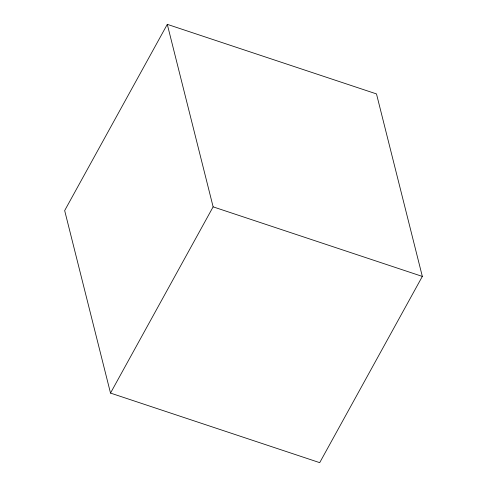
<?xml version="1.0" encoding="UTF-8"?>
<svg xmlns="http://www.w3.org/2000/svg" width="487" height="487" viewBox="0 0 487 487"><rect width="100%" height="100%" fill="white"/><g stroke="black" fill="none" stroke-linecap="round" stroke-linejoin="round"><path stroke-width="0.73" d="M167.291 24.35L64.668 210.579L110.512 393.082L319.709 462.65L422.332 276.421L376.488 93.918L167.291 24.35L213.129 206.853L110.512 393.082M213.129 206.853L422.332 276.421"/></g></svg>
